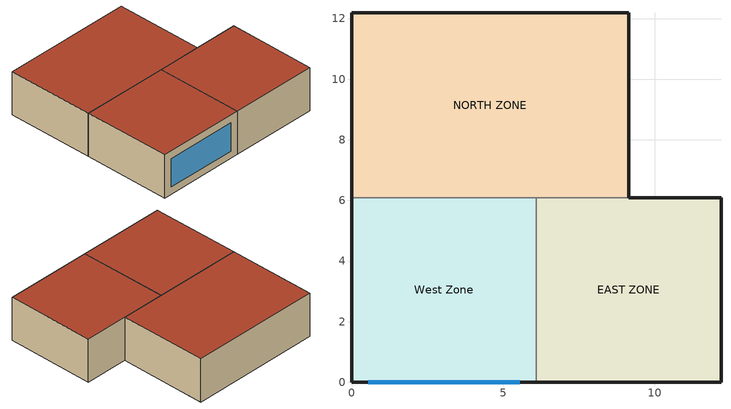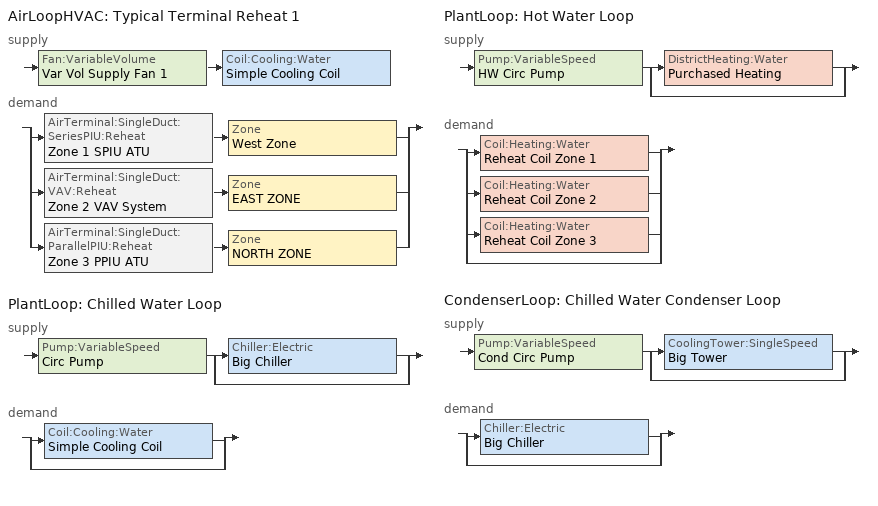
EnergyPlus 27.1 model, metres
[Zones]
West Zone
 floor adiabatic (FLOOR SLAB 8 IN): 0,0 0,6.1 6.1,6.1 6.1,0 z0
 wall outside (EXTWALL80): 0,6.1 0,0 6.1,0 z0:3.05
 wall to NORTH ZONE (PARTITION06): 6.1,6.1 0,6.1 z0:3.05
 wall to EAST ZONE (PARTITION06): 6.1,0 6.1,6.1 z0:3.05
 window (WIN-CON-LIGHT): 0.55,0 5.55,0 z0.5:2.5
 roof outside (ROOF34): 0,6.1 0,0 6.1,0 6.1,6.1 z3.05
EAST ZONE
 floor adiabatic (FLOOR SLAB 8 IN): 6.1,0 6.1,6.1 12.19,6.1 12.19,0 z0
 wall outside (EXTWALL80): 6.1,0 12.19,0 12.19,6.1 9.14,6.1 z0:3.05
 wall to NORTH ZONE (PARTITION06): 9.14,6.1 6.1,6.1 z0:3.05
 roof outside (ROOF34): 6.1,6.1 6.1,0 12.19,0 12.19,6.1 z3.05
NORTH ZONE
 floor adiabatic (FLOOR SLAB 8 IN): 0,6.1 0,12.19 9.14,12.19 9.14,6.1 z0
 wall outside (EXTWALL80): 9.14,6.1 9.14,12.19 0,12.19 0,6.1 z0:3.05
 roof outside (ROOF34): 0,12.19 0,6.1 9.14,6.1 9.14,12.19 z3.05
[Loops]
AirLoopHVAC 'Typical Terminal Reheat 1'
 supply: Fan:VariableVolume 'Var Vol Supply Fan 1' > Coil:Cooling:Water 'Simple Cooling Coil'
 demand: split
  | AirTerminal:SingleDuct:SeriesPIU:Reheat 'Zone 1 SPIU ATU' > Zone 'West Zone'
  | AirTerminal:SingleDuct:VAV:Reheat 'Zone 2 VAV System' > Zone 'EAST ZONE'
  | AirTerminal:SingleDuct:ParallelPIU:Reheat 'Zone 3 PPIU ATU' > Zone 'NORTH ZONE'
PlantLoop 'Chilled Water Loop'
 supply: Pump:VariableSpeed 'Circ Pump' > split
  | Chiller:Electric 'Big Chiller'
  | bypass
 demand: split
  | Coil:Cooling:Water 'Simple Cooling Coil'
  | bypass
PlantLoop 'Hot Water Loop'
 supply: Pump:VariableSpeed 'HW Circ Pump' > split
  | DistrictHeating:Water 'Purchased Heating'
  | bypass
 demand: split
  | Coil:Heating:Water 'Reheat Coil Zone 1'
  | Coil:Heating:Water 'Reheat Coil Zone 2'
  | Coil:Heating:Water 'Reheat Coil Zone 3'
  | bypass
CondenserLoop 'Chilled Water Condenser Loop'
 supply: Pump:VariableSpeed 'Cond Circ Pump' > split
  | CoolingTower:SingleSpeed 'Big Tower'
  | bypass
 demand: split
  | Chiller:Electric 'Big Chiller'
  | bypass
[Building]
NONE: North Axis {deg}=0; Terrain=Suburbs; Loads Convergence Tolerance Value {W}=0.04; Temperature Convergence Tolerance Value {deltaC}=0.4; Solar Distribution=FullInteriorAndExterior; Maximum Number of Warmup Days=25; Minimum Number of Warmup Days=6
[Site:Location]
CHICAGO_IL_USA TMY2-94846: Latitude {deg}=41.78; Longitude {deg}=-87.75; Time Zone {hr}=-6; Elevation {m}=190
[SizingPeriod:DesignDay] Day of Month=21; Humidity Condition Type=Wetbulb; Barometric Pressure {Pa}=99063; Rain Indicator=No; Snow Indicator=No; Daylight Saving Time Indicator=No; Solar Model Indicator=ASHRAEClearSky
Name | Month | Day Type | Maximum Dry-Bulb Temperature {C} | Daily Dry-Bulb Temperature Range {deltaC} | Wetbulb or DewPoint at Maximum Dry-Bulb {C} | Wind Speed {m/s} | Wind Direction {deg} | Sky Clearness
CHICAGO_IL_USA Annual Heating 99% Design Conditions DB | 1 | WinterDesignDay | -17.3 | 0 | -17.3 | 4.9 | 270 | 0
CHICAGO_IL_USA Annual Cooling 1% Design Conditions DB/MCWB | 7 | SummerDesignDay | 31.5 | 10.7 | 23 | 5.3 | 230 | 1
[Site:GroundTemperature:BuildingSurface]
20.03, 20.03, 20.13, 20.3, 20.43, 20.52, 20.62, 20.77, 20.78, 20.55, 20.44, 20.2
[Material] Thermal Absorptance=0.9
Name | Roughness | Thickness {m} | Conductivity {W/m-K} | Density {kg/m3} | Specific Heat {J/kg-K} | Solar Absorptance | Visible Absorptance
A1 - 1 IN STUCCO | Smooth | 0.0253898 | 0.691831 | 1858.142 | 836.8 | 0.92 | 0.92
C4 - 4 IN COMMON BRICK | Rough | 0.101498 | 0.726422 | 1922.216 | 836.8 | 0.76 | 0.76
E1 - 3 / 4 IN PLASTER OR GYP BOARD | Smooth | 0.01905 | 0.726422 | 1601.846 | 836.8 | 0.92 | 0.92
C6 - 8 IN CLAY TILE | Smooth | 0.203302 | 0.570761 | 1121.292 | 836.8 | 0.82 | 0.82
C10 - 8 IN HW CONCRETE | MediumRough | 0.203302 | 1.729577 | 2242.585 | 836.8 | 0.65 | 0.65
E2 - 1 / 2 IN SLAG OR STONE | Rough | 0.0127102 | 1.435549 | 881.0155 | 1673.6 | 0.55 | 0.55
E3 - 3 / 8 IN FELT AND MEMBRANE | Rough | 0.00954024 | 0.190253 | 1121.292 | 1673.6 | 0.75 | 0.75
B5 - 1 IN DENSE INSULATION | VeryRough | 0.0253898 | 0.0432394 | 91.30524 | 836.8 | 0.5 | 0.5
C12 - 2 IN HW CONCRETE | MediumRough | 0.0509016 | 1.729577 | 2242.585 | 836.8 | 0.65 | 0.65
[WindowMaterial:Glazing]
WIN-LAY-GLASS-LIGHT: Optical Data Type=SpectralAverage; Thickness {m}=0.003; Solar Transmittance at Normal Incidence=0.9; Front Side Solar Reflectance at Normal Incidence=0.031; Back Side Solar Reflectance at Normal Incidence=0.031; Visible Transmittance at Normal Incidence=0.9; Front Side Visible Reflectance at Normal Incidence=0.05; Back Side Visible Reflectance at Normal Incidence=0.05; Infrared Transmittance at Normal Incidence=0; Front Side Infrared Hemispherical Emissivity=0.84; Back Side Infrared Hemispherical Emissivity=0.84; Conductivity {W/m-K}=0.9
[Construction]
EXTWALL80: A1 - 1 IN STUCCO, C4 - 4 IN COMMON BRICK, E1 - 3 / 4 IN PLASTER OR GYP BOARD
PARTITION06: E1 - 3 / 4 IN PLASTER OR GYP BOARD, C6 - 8 IN CLAY TILE, E1 - 3 / 4 IN PLASTER OR GYP BOARD
FLOOR SLAB 8 IN: C10 - 8 IN HW CONCRETE
ROOF34: E2 - 1 / 2 IN SLAG OR STONE, E3 - 3 / 8 IN FELT AND MEMBRANE, B5 - 1 IN DENSE INSULATION, C12 - 2 IN HW CONCRETE
WIN-CON-LIGHT: WIN-LAY-GLASS-LIGHT
[Zone] Type=1; Multiplier=1; Ceiling Height {m}=autocalculate; Volume {m3}=autocalculate
West Zone; EAST ZONE; NORTH ZONE
[People] Number of People Schedule=Office Occupancy; Number of People Calculation Method=people; Fraction Radiant=0.3; Activity Level Schedule=Activity Sch; Carbon Dioxide Generation Rate {m3/s-W}=3.82E-8; Mean Radiant Temperature Calculation Type=EnclosureAveraged; Work Efficiency Schedule=Work Eff Sch; Clothing Insulation Calculation Method=ClothingInsulationSchedule; Clothing Insulation Schedule=Clothing Sch; Air Velocity Schedule=Air Velo Sch; Thermal Comfort Model 1 Type=FANGER
Name | Zone or ZoneList or Space or SpaceList | Number of People
West Zone | West Zone | 3
EAST ZONE | EAST ZONE | 3
NORTH ZONE | NORTH ZONE | 4
[ElectricEquipment] Schedule=Intermittent; Design Level Calculation Method=EquipmentLevel; Fraction Latent=0; Fraction Radiant=0.3; Fraction Lost=0
Name | Zone or ZoneList or Space or SpaceList | Design Level {W}
West Zone ElecEq 1 | West Zone | 2928.751
EAST ZONE ElecEq 1 | EAST ZONE | 1464.375
NORTH ZONE ElecEq 1 | NORTH ZONE | 2928.751
[Lights] Schedule=Office Lighting; Design Level Calculation Method=LightingLevel; Return Air Fraction=0; Fraction Radiant=0.2; Fraction Visible=0.2; Fraction Replaceable=0
Name | Zone or ZoneList or Space or SpaceList | Lighting Level {W}
EAST ZONE Lights 1 | EAST ZONE | 1464.375
NORTH ZONE Lights 1 | NORTH ZONE | 878.6252
[ZoneInfiltration:DesignFlowRate] Schedule=ON; Design Flow Rate Calculation Method=Flow/ExteriorArea; Constant Term Coefficient=1; Temperature Term Coefficient=0; Velocity Term Coefficient=0; Velocity Squared Term Coefficient=0
Name | Zone or ZoneList or Space or SpaceList | Flow Rate per Exterior Surface Area {m3/s-m2}
East Zone Infiltration | East Zone | 0.0001
West Zone Infiltration | West Zone | 0.000302
North Zone Infiltration | North Zone | 0.000302
[Sizing:Zone] Zone Cooling Design Supply Air Temperature Input Method=SupplyAirTemperature; Zone Cooling Design Supply Air Temperature {C}=14; Zone Heating Design Supply Air Temperature Input Method=SupplyAirTemperature; Zone Heating Design Supply Air Temperature {C}=50; Zone Cooling Design Supply Air Humidity Ratio {kgWater/kgDryAir}=0.009; Zone Heating Design Supply Air Humidity Ratio {kgWater/kgDryAir}=0.009; Zone Heating Sizing Factor=0; Zone Cooling Sizing Factor=0; Cooling Design Air Flow Method=DesignDay; Cooling Design Air Flow Rate {m3/s}=0; Heating Design Air Flow Method=DesignDay; Heating Design Air Flow Rate {m3/s}=0; Account for Dedicated Outdoor Air System=No; Dedicated Outdoor Air System Control Strategy=NeutralSupplyAir; Dedicated Outdoor Air Low Setpoint Temperature for Design {C}=autosize; Dedicated Outdoor Air High Setpoint Temperature for Design {C}=autosize
Name | Design Specification Outdoor Air Object
West Zone | SZ DSOA West Zone
EAST ZONE | SZ DSOA EAST ZONE
NORTH ZONE | SZ DSOA NORTH ZONE
[DesignSpecification:OutdoorAir] Outdoor Air Method=flow/person; Outdoor Air Flow per Person {m3/s-person}=0.00944; Outdoor Air Flow per Zone Floor Area {m3/s-m2}=0; Outdoor Air Flow per Zone {m3/s}=0
SZ DSOA West Zone; SZ DSOA EAST ZONE; SZ DSOA NORTH ZONE
[Sizing:System]
Typical Terminal Reheat 1: Type of Load to Size On=sensible; Design Outdoor Air Flow Rate {m3/s}=0; Central Heating Maximum System Air Flow Ratio=0; Preheat Design Temperature {C}=7; Preheat Design Humidity Ratio {kgWater/kgDryAir}=0.008; Precool Design Temperature {C}=11; Precool Design Humidity Ratio {kgWater/kgDryAir}=0.008; Central Cooling Design Supply Air Temperature {C}=13; Central Heating Design Supply Air Temperature {C}=16; Type of Zone Sum to Use=noncoincident; 100% Outdoor Air in Cooling=no; 100% Outdoor Air in Heating=no; Central Cooling Design Supply Air Humidity Ratio {kgWater/kgDryAir}=0.008; Central Heating Design Supply Air Humidity Ratio {kgWater/kgDryAir}=0.008; Cooling Supply Air Flow Rate Method=DesignDay; Cooling Supply Air Flow Rate {m3/s}=0; Heating Supply Air Flow Rate Method=DesignDay; Heating Supply Air Flow Rate {m3/s}=0; Zone Maximum Outdoor Air Fraction=1; Cooling Design Capacity Method=CoolingDesignCapacity; Cooling Design Capacity {W}=autosize; Heating Design Capacity Method=HeatingDesignCapacity; Heating Design Capacity {W}=autosize; Central Cooling Capacity Control Method=VAV
[Sizing:Plant]
Name | Loop Type | Design Loop Exit Temperature {C} | Loop Design Temperature Difference {deltaC}
Hot Water Loop | heating | 82 | 11
Chilled Water Loop | cooling | 7.22 | 6.67
Chilled Water Condenser Loop | condenser | 29.4 | 5.6
[AirLoopHVAC]
Typical Terminal Reheat 1: Design Supply Air Flow Rate {m3/s}=autosize
[AvailabilityManager:NightCycle]
Reheat System 1 Avail: Applicability Schedule=ON; Fan Schedule=FanAndCoilAvailSched; Control Type=CycleOnAnyCoolingOrHeatingZone; Thermostat Tolerance {deltaC}=1; Cycling Run Time Control Type=FixedRunTime; Cycling Run Time {s}=1800; Cooling Control Zone or Zone List=Reheat System 1 Cooling Zones; Heating Control Zone or Zone List=East Zone; Heating Zone Fans Only Zone or Zone List=Reheat System 1 PIU Zones
[ZoneList]
Reheat System 1 Cooling Zones: West Zone, East Zone, North Zone
Reheat System 1 PIU Zones: West Zone, North Zone
[PlantLoop] Fluid Type=Water; Maximum Loop Flow Rate {m3/s}=autosize; Minimum Loop Flow Rate {m3/s}=0; Plant Loop Volume {m3}=autocalculate; Load Distribution Scheme=SequentialLoad
Name | Plant Equipment Operation Scheme | Maximum Loop Temperature {C} | Minimum Loop Temperature {C}
Chilled Water Loop | CW Loop Operation | 98 | 1
Hot Water Loop | Hot Loop Operation | 100 | 10
[SetpointManager:Scheduled] Control Variable=Temperature
Name | Schedule | Setpoint Node or NodeList
Chilled Water Loop Setpoint Manager | CW Loop Temp Schedule | Chilled Water Loop Setpoint Node List
Big Chiller Setpoint Manager | CW Loop Temp Schedule | Big Chiller Outlet Node
Hot Water Loop Setpoint Manager | HW Loop Temp Schedule | Hot Water Loop Setpoint Node List
Supply Air Temp Manager | Seasonal Reset Supply Air Temp Sch | Supply Air Temp Nodes
[PlantEquipmentOperationSchemes] Control Scheme 1 Schedule=ON
Name | Control Scheme 1
CW Loop Operation | Central Chiller Only
Hot Loop Operation | Purchased Only
[PlantEquipmentOperation:CoolingLoad] Load Range 1 Lower Limit {W}=0
Name | Load Range 1 Upper Limit {W} | Range 1 Equipment List
Central Chiller Only | 900000 | Cooling Plant
Year Round Tower Operation | 90000000 | All Towers
[PlantEquipmentList]
Cooling Plant: Big Chiller
heating plant: Purchased Heating
[Chiller:Electric]
Big Chiller: Condenser Type=WaterCooled; Nominal Capacity {W}=autosize; Nominal COP {W/W}=2.75; Minimum Part Load Ratio=0; Maximum Part Load Ratio=1; Optimum Part Load Ratio=0.65; Design Condenser Inlet Temperature {C}=29.44; Temperature Rise Coefficient=2.682759; Design Chilled Water Outlet Temperature {C}=6.667; Design Chilled Water Flow Rate {m3/s}=autosize; Design Condenser Fluid Flow Rate {m3/s}=autosize; Coefficient 1 of Capacity Ratio Curve=0.944836; Coefficient 2 of Capacity Ratio Curve=-0.0570088; Coefficient 3 of Capacity Ratio Curve=-0.00185486; Coefficient 1 of Power Ratio Curve=1.907846; Coefficient 2 of Power Ratio Curve=-1.20499; Coefficient 3 of Power Ratio Curve=0.263462; Coefficient 1 of Full Load Ratio Curve=0.03303; Coefficient 2 of Full Load Ratio Curve=0.6852; Coefficient 3 of Full Load Ratio Curve=0.2818; Chilled Water Outlet Temperature Lower Limit {C}=5; Chiller Flow Mode=LeavingSetpointModulated
[Pump:VariableSpeed] Design Maximum Flow Rate {m3/s}=autosize; Design Pump Head {Pa}=300000; Design Power Consumption {W}=autosize; Motor Efficiency=0.9; Fraction of Motor Inefficiencies to Fluid Stream=0; Coefficient 1 of the Part Load Performance Curve=0; Coefficient 2 of the Part Load Performance Curve=1; Coefficient 3 of the Part Load Performance Curve=0; Coefficient 4 of the Part Load Performance Curve=0; Design Minimum Flow Rate {m3/s}=0; Pump Control Type=INTERMITTENT
Name | Pump Flow Rate Schedule
Circ Pump; Cond Circ Pump | CoolingPumpAvailSched
HW Circ Pump
[CondenserLoop]
Chilled Water Condenser Loop: Fluid Type=Water; Condenser Equipment Operation Scheme=Tower Loop Operation; Maximum Loop Temperature {C}=80; Minimum Loop Temperature {C}=10; Maximum Loop Flow Rate {m3/s}=autosize; Minimum Loop Flow Rate {m3/s}=0; Condenser Loop Volume {m3}=autocalculate; Load Distribution Scheme=SequentialLoad
[SetpointManager:FollowOutdoorAirTemperature]
MyCondenserControl: Control Variable=Temperature; Reference Temperature Type=OutdoorAirWetBulb; Offset Temperature Difference {deltaC}=0; Maximum Setpoint Temperature {C}=80; Minimum Setpoint Temperature {C}=10; Setpoint Node or NodeList=Condenser Supply Outlet Node
[CondenserEquipmentOperationSchemes]
Tower Loop Operation: Control Scheme 1=Year Round Tower Operation; Control Scheme 1 Schedule=ON
[CondenserEquipmentList]
All Towers: Big Tower
[CoolingTower:SingleSpeed]
Big Tower: Design Water Flow Rate {m3/s}=autosize; Design Air Flow Rate {m3/s}=autosize; Design Fan Power {W}=autosize; Design U-Factor Times Area Value {W/K}=autosize; Free Convection Regime Air Flow Rate {m3/s}=0; Free Convection Regime U-Factor Times Area Value {W/K}=0
[PlantEquipmentOperation:HeatingLoad]
Purchased Only: Load Range 1 Lower Limit {W}=0; Load Range 1 Upper Limit {W}=1000000; Range 1 Equipment List=heating plant
[DistrictHeating:Water]
Purchased Heating: Nominal Capacity {W}=1000000
[ZoneControl:Thermostat] Control Type Schedule=Zone Control Type Sched; Control 1=VAV Setpoints
Name | Zone or ZoneList
Zone 1 Thermostat | West Zone
Zone 2 Thermostat | EAST ZONE
Zone 3 Thermostat | NORTH ZONE
[ThermostatSetpoint:DualSetpoint]
VAV Setpoints: Heating Setpoint Temperature Schedule=Heating Setpoints; Cooling Setpoint Temperature Schedule=Cooling Setpoints
[Zone equipment]
West Zone: Zone 1 SPIU ATU
EAST ZONE: Zone 2 VAV System
NORTH ZONE: Zone 3 PPIU ATU
[Fan:VariableVolume]
Var Vol Supply Fan 1: Availability Schedule=FanAndCoilAvailSched; Fan Total Efficiency=0.7; Pressure Rise {Pa}=600; Maximum Flow Rate {m3/s}=autosize; Fan Power Minimum Flow Rate Input Method=FixedFlowRate; Fan Power Minimum Air Flow Rate {m3/s}=0.2; Motor Efficiency=0.9; Motor In Airstream Fraction=1; Fan Power Coefficient 1=0.350712; Fan Power Coefficient 2=0.308505; Fan Power Coefficient 3=-0.541374; Fan Power Coefficient 4=0.871988; Fan Power Coefficient 5=0
[Coil:Cooling:Water]
Simple Cooling Coil: Availability Schedule=ON; Design Water Flow Rate {m3/s}=autosize; Design Air Flow Rate {m3/s}=autosize; Design Inlet Water Temperature {C}=autosize; Design Inlet Air Temperature {C}=autosize; Design Outlet Air Temperature {C}=autosize; Design Inlet Air Humidity Ratio {kgWater/kgDryAir}=autosize; Design Outlet Air Humidity Ratio {kgWater/kgDryAir}=autosize; Type of Analysis=SimpleAnalysis; Heat Exchanger Configuration=CrossFlow
[AirTerminal:SingleDuct:SeriesPIU:Reheat]
Zone 1 SPIU ATU: Availability Schedule=ON; Maximum Air Flow Rate {m3/s}=autosize; Maximum Primary Air Flow Rate {m3/s}=autosize; Minimum Primary Air Flow Fraction=autosize; Fan=Zone 1 PIU Fan; Reheat Coil=Reheat Coil Zone 1; Maximum Hot Water or Steam Flow Rate {m3/s}=autosize; Minimum Hot Water or Steam Flow Rate {m3/s}=0; Convergence Tolerance=0.0001
[AirTerminal:SingleDuct:VAV:Reheat]
Zone 2 VAV System: Availability Schedule=ON; Maximum Air Flow Rate {m3/s}=autosize; Zone Minimum Air Flow Input Method=Constant; Constant Minimum Air Flow Fraction=0.3; Reheat Coil=Reheat Coil Zone 2; Maximum Hot Water or Steam Flow Rate {m3/s}=autosize; Minimum Hot Water or Steam Flow Rate {m3/s}=0; Convergence Tolerance=0.0001; Damper Heating Action=NORMAL; Maximum Flow per Zone Floor Area During Reheat {m3/s-m2}=AUTOCALCULATE; Maximum Flow Fraction During Reheat=AUTOCALCULATE
[AirTerminal:SingleDuct:ParallelPIU:Reheat]
Zone 3 PPIU ATU: Availability Schedule=ON; Maximum Primary Air Flow Rate {m3/s}=autosize; Maximum Secondary Air Flow Rate {m3/s}=autosize; Minimum Primary Air Flow Fraction=autosize; Fan On Flow Fraction=autosize; Fan=Zone 3 PIU Fan; Reheat Coil=Reheat Coil Zone 3; Maximum Hot Water or Steam Flow Rate {m3/s}=autosize; Minimum Hot Water or Steam Flow Rate {m3/s}=0; Convergence Tolerance=0.0001
[Fan:SystemModel] Availability Schedule=FanAndCoilAvailSched; Design Maximum Air Flow Rate {m3/s}=AUTOSIZE; Speed Control Method=Discrete; Electric Power Minimum Flow Rate Fraction=0; Design Pressure Rise {Pa}=50; Motor Efficiency=0.9; Motor In Air Stream Fraction=1; Design Electric Power Consumption {W}=AUTOSIZE; Design Power Sizing Method=TotalEfficiencyAndPressure; Fan Total Efficiency=0.5
Zone 1 PIU Fan; Zone 3 PIU Fan
[Coil:Heating:Water] Availability Schedule=ON; U-Factor Times Area Value {W/K}=autosize; Maximum Water Flow Rate {m3/s}=autosize; Performance Input Method=UFactorTimesAreaAndDesignWaterFlowRate; Rated Capacity {W}=autosize; Rated Inlet Water Temperature {C}=82.2; Rated Inlet Air Temperature {C}=16.6; Rated Outlet Water Temperature {C}=71.1; Rated Outlet Air Temperature {C}=32.2
Reheat Coil Zone 1; Reheat Coil Zone 2; Reheat Coil Zone 3
[Controller:WaterCoil]
Main Cooling Coil Controller: Control Variable=Temperature; Action=Reverse; Actuator Variable=FLOW; Maximum Actuated Flow {m3/s}=00001; Minimum Actuated Flow {m3/s}=0
[Schedule:Compact]
Activity Sch: Through: 12/31, For: Alldays, Until: 24:00, 131.8
Work Eff Sch: Through: 12/31, For: Alldays, Until: 24:00, 0
Clothing Sch; ON: Through: 12/31, For: Alldays, Until: 24:00, 1
Air Velo Sch: Through: 12/31, For: Alldays, Until: 24:00, 0.137
Office Occupancy: Through: 12/31, For: Weekdays, Until: 6:00, 0, Until: 7:00, 0.1, Until: 8:00, 0.5, Until: 12:00, 1, Until: 13:00, 0.5, Until: 16:00, 1, Until: 17:00, 0.5, Until: 18:00, 0.1, Until: 24:00, 0, For: Weekends Holidays CustomDay1 CustomDay2, Until: 24:00, 0, For: SummerDesignDay, Until: 24:00, 1, For: WinterDesignDay, Until: 24:00, 0.05
Intermittent: Through: 12/31, For: Weekdays, Until: 8:00, 0, Until: 18:00, 1, Until: 24:00, 0, For: Weekends Holidays CustomDay1 CustomDay2, Until: 24:00, 0, For: SummerDesignDay, Until: 24:00, 1, For: WinterDesignDay, Until: 24:00, 0.15
Office Lighting: Through: 12/31, For: Weekdays, Until: 6:00, 0.05, Until: 7:00, 0.2, Until: 17:00, 1, Until: 18:00, 0.5, Until: 24:00, 0.05, For: Weekends Holidays, Until: 24:00, 0.05, For: SummerDesignDay, Until: 24:00, 1, For: WinterDesignDay, Until: 24:00, 0.15, For: CustomDay1, Until: 24:00, 0.05, For: CustomDay2, Until: 24:00, 0.05
SEASONAL RESET SUPPLY AIR TEMP SCH: Through: 3/31, For: Alldays, Until: 24:00, 16, Through: 9/30, For: Alldays, Until: 24:00, 13, Through: 12/31, For: Alldays, Until: 24:00, 16
CW LOOP TEMP SCHEDULE: Through: 12/31, For: Alldays, Until: 24:00, 7.22
HW LOOP TEMP SCHEDULE: Through: 12/31, For: Alldays, Until: 24:00, 82
FANANDCOILAVAILSCHED: Through: 12/31, For: Weekdays, Until: 7:00, 0, Until: 17:00, 1, Until: 24:00, 0, For: Weekends Holidays, Until: 24:00, 0, For: SummerDesignDay, Until: 24:00, 1, For: WinterDesignDay, Until: 24:00, 1, For: CustomDay1, Until: 24:00, 0, For: CustomDay2, Until: 24:00, 0
COOLINGPUMPAVAILSCHED: Through: 3/31, For: Alldays, Until: 24:00, 0, Through: 10/31, For: Alldays, Until: 24:00, 1, Through: 12/31, For: Alldays, Until: 24:00, 0
HEATING SETPOINTS: Through: 12/31, For: Weekdays Weekends Holidays CustomDay1 CustomDay2, Until: 7:00, 15, Until: 17:00, 20, Until: 24:00, 15, For: SummerDesignDay, Until: 24:00, 15, For: WinterDesignDay, Until: 24:00, 20
COOLING SETPOINTS: Through: 12/31, For: Weekdays Weekends Holidays CustomDay1 CustomDay2, Until: 7:00, 30, Until: 17:00, 24, Until: 24:00, 30, For: SummerDesignDay, Until: 24:00, 24, For: WinterDesignDay, Until: 24:00, 50
ZONE CONTROL TYPE SCHED: Through: 12/31, For: Alldays, Until: 24:00, 4
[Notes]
PIUAuto.idf
Basic file description:  1 story building divided into 3 interior conditioned zones. Roof with no plenum.
No ground contact with floor.
Highlights:              Test of PIU terminal units: series and parallel with night cycle availability manager
Simulation Location/Run: CHICAGO_IL_USA TMY2-94846, annual run
Location:                Chicago, IL
Design Days:             CHICAGO_IL_USA Annual Heating 99% Design Conditions DB, MaxDB= -17.3°C
CHICAGO_IL_USA Annual Cooling 1% Design Conditions, MaxDB=  31.5°C MCWB=  23.0°C
Run Period (Weather File): annual run
Run Control:             Zone and System sizing with weather file run control
Building: Single floor rectangular L-shaped building 40 ft south wall, 40 ft west wall, zone height 10 feet.
There is a single window in West Zone's south wall. The walls are 1 in stucco over 4 in common brick
and gypboard. The roof is a built up roof with 1/2 in stone over 3/8 in felt over 1 in dense insulation
supported by 2 in heavy weight concrete. The window is single pane 3mm clear.
The window to wall ratio is approximately 0.07.
The building is oriented due north.
Floor Area:        130.1 m2 (1403 ft2)
Number of Stories: 1
Zone Description Details:
|       West         |         East           |    window = *
Internal gains description:     ZONE West      - lighting is 0 watts, equip is 2928.751 watts, 3 occupants
Internal gains description:     ZONE North     - lighting is 878.6252 watts, equip is 2928.751 watts, 4 occupants
Internal gains description:     ZONE East      - lighting is 1464.375 watts, equip is 1464.375 watts, 3 occupants
Interzone Surfaces:             3 interzone surfaces (see diagram)
Internal Mass:                  None
Detached Shading:               None
Daylight:                       None
Natural Ventilation:            None
Compact Schedules:              Yes
Solair Distribution:            FullInteriorAndExterior
HVAC:                           3 zone VAV system using a central air loop. Central chilled
water coil scheduled to provide 16 C winter and 13 C summer supply air temperature.
Terminal reheat supply heating when necessary to meet the zone thermostat setpoint.
Thermostat setting at 20 C in winter with 15 C set back temperature, 24 C in summer
with 30 C set back temperature. Cooling coil off in winter, reheat coil on all year.
There is an outside air.
Zonal Equipment:                SINGLE DUCT:SERIES PIU:REHEAT, AirTerminal:SingleDuct:VAV:Reheat, SINGLE DUCT:PARALLEL PIU:REHEAT
Central Air Handling Equipment: Yes
System Equipment Autosize:      Yes
Purchased Cooling:              No
Purchased Heating:              No
Purchased Chilled Water:        No
Purchased Hot Water:            Yes
Coils:                          Coil:Cooling:Water, Coil:Heating:Water
Pumps:                          Pump:VariableSpeed
Boilers:                        None
Chillers:                       Chiller:Electric
Towers:                         CoolingTower:SingleSpeed
Standard Reports:               All Summary Predefined Reports
Timestep or Hourly Variables:   TimeStep
Time bins Report:               None
HTML Report:                    Predefined All Summary
Environmental Emissions:        None
Utility Tariffs:                None
